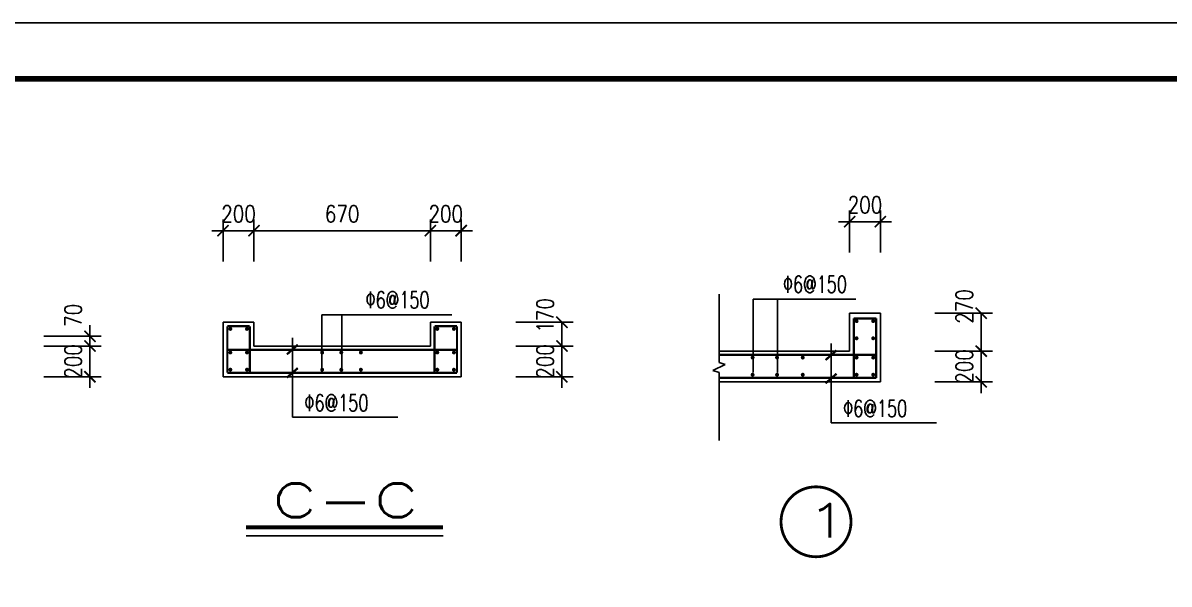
# Model space of a CAD drawing. Extents: x 0 to 180077, y 0 to 85122.
# Drawn here: x 10246 to 30712, y 75057 to 85082 of the extents above; entities that cross this region are included whole.
import ezdxf

# ---------------------------------------------------------------- set-up
doc = ezdxf.new("R2010")
doc.units = 0
doc.header["$LTSCALE"] = 1000
doc.header["$MEASUREMENT"] = 0
for name, color, linetype in [('OTHER', 7, 'Continuous'), ('PUB_TEXT', 7, 'Continuous'), ('PUB_TITLE', 4, 'Continuous'), ('小品', 7, 'Continuous'), ('粗可见', 140, 'Continuous')]:
    doc.layers.add(name, color=color, linetype=linetype)
doc.styles.add('_ST64F', font='txt.shx', dxfattribs={"width": 1.5, "bigfont": 'ST64F.shx'})
doc.styles.add('DIM_FONT', font='SIMPLEX.shx', dxfattribs={"width": 0.8})
doc.styles.add('QH1', font='txt1.shx', dxfattribs={"width": 0.7, "bigfont": 'HZTXT.shx'})
doc.dimstyles.new('DIM200', dxfattribs={"dimscale": 2, "dimtxt": 300, "dimasz": 200, "dimexe": 200, "dimexo": 0, "dimgap": 150, "dimtad": 1, "dimdec": 0, "dimzin": 0, "dimdsep": 46, "dimtxsty": 'DIM_FONT', "dimsah": 1, "dimcen": 0.09, "dimdle": 200, "dimclrt": 7, "dimadec": 0, "dimazin": 0, "dimtfac": 1, "dimtdec": 0, "dimtix": 1, "dimtmove": 2, "dimatfit": 3, "dimfxl": 1, "dimtolj": 1, "dimtzin": 0, "dimarcsym": 0})

# ---------------------------------------------------------------- blocks, each defined once
blk = doc.blocks.new('_ARCHTICK')
at = {"color": 0, "linetype": 'ByBlock'}
blk.add_lwpolyline([(-0.5, -0.5, 0.15, 0.15, 0), (0.5, 0.5, 0.15, 0.15, 0)], format="xyseb", dxfattribs=at)
blk = doc.blocks.new('*U261')
at = {"color": 0, "linetype": 'ByBlock'}
for p, q in [((102507150, 78630731), (102507150, 78631131)), ((102505499, 78630731), (102507550, 78630731)), ((102507150, 78629631), (102507150, 78630731)), ((102505499, 78629631), (102507550, 78629631)), ((102507150, 78629631), (102507150, 78629231))]:
    blk.add_line(p, q, dxfattribs=at)
at = {"color": 0, "linetype": 'ByBlock', "xscale": 400, "yscale": 400, "zscale": 400}
for p, rotation in [((102507150, 78630731), 270), ((102507150, 78629631), 90)]:
    blk.add_blockref('_ARCHTICK', p, dxfattribs=dict(at, rotation=rotation))
at = {"color": 7, "linetype": 'ByBlock', "insert": (102506550, 78630181), "char_height": 600, "width": 0.000000001, "attachment_point": 5, "rotation": 90, "style": 'DIM_FONT'}
blk.add_mtext('\\A1;200', dxfattribs=at)
blk = doc.blocks.new('*U262')
at = {"color": 0, "linetype": 'ByBlock'}
for p, q in [((102507150, 78631081), (102507150, 78631481)), ((102505499, 78631081), (102507550, 78631081)), ((102507150, 78630731), (102507150, 78631081)), ((102507150, 78630731), (102507150, 78631081)), ((102505499, 78630731), (102507550, 78630731)), ((102507150, 78630731), (102507150, 78630331))]:
    blk.add_line(p, q, dxfattribs=at)
at = {"color": 0, "linetype": 'ByBlock', "xscale": 400, "yscale": 400, "zscale": 400}
for p, rotation in [((102507150, 78631081), 270), ((102507150, 78630731), 90)]:
    blk.add_blockref('_ARCHTICK', p, dxfattribs=dict(at, rotation=rotation))
at = {"color": 7, "linetype": 'ByBlock', "insert": (102506550, 78631826), "char_height": 600, "width": 0.000000001, "attachment_point": 5, "rotation": 90, "style": 'DIM_FONT'}
blk.add_mtext('\\A1;70', dxfattribs=at)
blk = doc.blocks.new('*U264')
at = {"color": 0, "linetype": 'ByBlock'}
for p, q in [((102524004, 78630731), (102524004, 78631131)), ((102522353, 78630731), (102524404, 78630731)), ((102524004, 78629631), (102524004, 78630731)), ((102522353, 78629631), (102524404, 78629631)), ((102524004, 78629631), (102524004, 78629231))]:
    blk.add_line(p, q, dxfattribs=at)
at = {"color": 0, "linetype": 'ByBlock', "xscale": 400, "yscale": 400, "zscale": 400}
for p, rotation in [((102524004, 78630731), 270), ((102524004, 78629631), 90)]:
    blk.add_blockref('_ARCHTICK', p, dxfattribs=dict(at, rotation=rotation))
at = {"color": 7, "linetype": 'ByBlock', "insert": (102523404, 78630181), "char_height": 600, "width": 0.000000001, "attachment_point": 5, "rotation": 90, "style": 'DIM_FONT'}
blk.add_mtext('\\A1;200', dxfattribs=at)
blk = doc.blocks.new('*U266')
at = {"color": 0, "linetype": 'ByBlock'}
for p, q in [((102522353, 78631581), (102524404, 78631581)), ((102524004, 78630331), (102524004, 78631581)), ((102522353, 78630731), (102524404, 78630731))]:
    blk.add_line(p, q, dxfattribs=at)
at = {"color": 0, "linetype": 'ByBlock', "xscale": 400, "yscale": 400, "zscale": 400}
for p, rotation in [((102524004, 78631581), 90), ((102524004, 78630731), 270)]:
    blk.add_blockref('_ARCHTICK', p, dxfattribs=dict(at, rotation=rotation))
at = {"color": 7, "linetype": 'ByBlock', "insert": (102523404, 78631826), "char_height": 600, "width": 0.000000001, "attachment_point": 5, "rotation": 90, "style": 'DIM_FONT'}
blk.add_mtext('\\A1;170', dxfattribs=at)
blk = doc.blocks.new('*U267')
at = {"color": 0, "linetype": 'ByBlock'}
for p, q in [((102513005, 78633746), (102513005, 78635252)), ((102519305, 78633746), (102519305, 78635252)), ((102512605, 78634852), (102519705, 78634852))]:
    blk.add_line(p, q, dxfattribs=at)
at = {"color": 0, "linetype": 'ByBlock', "xscale": 400, "yscale": 400, "zscale": 400, "rotation": 180}
blk.add_blockref('_ARCHTICK', (102513005, 78634852), dxfattribs=at)
at = {"color": 0, "linetype": 'ByBlock', "xscale": 400, "yscale": 400, "zscale": 400}
blk.add_blockref('_ARCHTICK', (102519305, 78634852), dxfattribs=at)
at = {"color": 7, "linetype": 'ByBlock', "insert": (102516155, 78635452), "char_height": 600, "width": 0.000000001, "attachment_point": 5, "style": 'DIM_FONT'}
blk.add_mtext('\\A1;670', dxfattribs=at)
blk = doc.blocks.new('*U268')
at = {"color": 0, "linetype": 'ByBlock'}
for p, q in [((102519305, 78633746), (102519305, 78635252)), ((102520405, 78633746), (102520405, 78635252)), ((102519305, 78634852), (102518905, 78634852)), ((102519305, 78634852), (102520405, 78634852)), ((102520405, 78634852), (102520805, 78634852))]:
    blk.add_line(p, q, dxfattribs=at)
at = {"color": 0, "linetype": 'ByBlock', "xscale": 400, "yscale": 400, "zscale": 400}
blk.add_blockref('_ARCHTICK', (102519305, 78634852), dxfattribs=at)
at = {"color": 0, "linetype": 'ByBlock', "xscale": 400, "yscale": 400, "zscale": 400, "rotation": 180}
blk.add_blockref('_ARCHTICK', (102520405, 78634852), dxfattribs=at)
at = {"color": 7, "linetype": 'ByBlock', "insert": (102519855, 78635452), "char_height": 600, "width": 0.000000001, "attachment_point": 5, "style": 'DIM_FONT'}
blk.add_mtext('\\A1;200', dxfattribs=at)
blk = doc.blocks.new('*U270')
at = {"color": 0, "linetype": 'ByBlock'}
for p, q in [((102511905, 78633746), (102511905, 78635252)), ((102513005, 78633746), (102513005, 78635252)), ((102511905, 78634852), (102511505, 78634852)), ((102511905, 78634852), (102513005, 78634852)), ((102513005, 78634852), (102513405, 78634852))]:
    blk.add_line(p, q, dxfattribs=at)
at = {"color": 0, "linetype": 'ByBlock', "xscale": 400, "yscale": 400, "zscale": 400}
blk.add_blockref('_ARCHTICK', (102511905, 78634852), dxfattribs=at)
at = {"color": 0, "linetype": 'ByBlock', "xscale": 400, "yscale": 400, "zscale": 400, "rotation": 180}
blk.add_blockref('_ARCHTICK', (102513005, 78634852), dxfattribs=at)
at = {"color": 7, "linetype": 'ByBlock', "insert": (102512455, 78635452), "char_height": 600, "width": 0.000000001, "attachment_point": 5, "style": 'DIM_FONT'}
blk.add_mtext('\\A1;200', dxfattribs=at)
blk = doc.blocks.new('*U271')
at = {"color": 0, "linetype": 'ByBlock'}
for p, q in [((102534278, 78634067), (102534278, 78635573)), ((102535378, 78634067), (102535378, 78635573)), ((102534278, 78635173), (102533878, 78635173)), ((102534278, 78635173), (102535378, 78635173)), ((102535378, 78635173), (102535778, 78635173))]:
    blk.add_line(p, q, dxfattribs=at)
at = {"color": 0, "linetype": 'ByBlock', "xscale": 400, "yscale": 400, "zscale": 400}
blk.add_blockref('_ARCHTICK', (102534278, 78635173), dxfattribs=at)
at = {"color": 0, "linetype": 'ByBlock', "xscale": 400, "yscale": 400, "zscale": 400, "rotation": 180}
blk.add_blockref('_ARCHTICK', (102535378, 78635173), dxfattribs=at)
at = {"color": 7, "linetype": 'ByBlock', "insert": (102534828, 78635773), "char_height": 600, "width": 0.000000001, "attachment_point": 5, "style": 'DIM_FONT'}
blk.add_mtext('\\A1;200', dxfattribs=at)
blk = doc.blocks.new('*U272')
at = {"color": 0, "linetype": 'ByBlock'}
for p, q in [((102537326, 78631901), (102539377, 78631901)), ((102538977, 78630151), (102538977, 78631901)), ((102537326, 78630551), (102539377, 78630551))]:
    blk.add_line(p, q, dxfattribs=at)
at = {"color": 0, "linetype": 'ByBlock', "xscale": 400, "yscale": 400, "zscale": 400}
for p, rotation in [((102538977, 78631901), 90), ((102538977, 78630551), 270)]:
    blk.add_blockref('_ARCHTICK', p, dxfattribs=dict(at, rotation=rotation))
at = {"color": 7, "linetype": 'ByBlock', "insert": (102538377, 78632146), "char_height": 600, "width": 0.000000001, "attachment_point": 5, "rotation": 90, "style": 'DIM_FONT'}
blk.add_mtext('\\A1;270', dxfattribs=at)
blk = doc.blocks.new('*U273')
at = {"color": 0, "linetype": 'ByBlock'}
for p, q in [((102538977, 78630551), (102538977, 78630951)), ((102537326, 78630551), (102539377, 78630551)), ((102538977, 78629451), (102538977, 78630551)), ((102537326, 78629451), (102539377, 78629451)), ((102538977, 78629451), (102538977, 78629051))]:
    blk.add_line(p, q, dxfattribs=at)
at = {"color": 0, "linetype": 'ByBlock', "xscale": 400, "yscale": 400, "zscale": 400}
for p, rotation in [((102538977, 78630551), 270), ((102538977, 78629451), 90)]:
    blk.add_blockref('_ARCHTICK', p, dxfattribs=dict(at, rotation=rotation))
at = {"color": 7, "linetype": 'ByBlock', "insert": (102538377, 78630001), "char_height": 600, "width": 0.000000001, "attachment_point": 5, "rotation": 90, "style": 'DIM_FONT'}
blk.add_mtext('\\A1;200', dxfattribs=at)
blk = doc.blocks.new('A$C16E23DB0')
at = {"layer": 'OTHER'}
for p, q in [((39508.8, 69812.1), (39508.8, 67376.6)), ((39728.8, 67306.6), (39288.8, 67086.6)), ((39508.8, 67376.6), (39728.8, 67306.6)), ((39288.8, 67086.6), (39508.8, 67016.6)), ((39508.8, 67016.6), (39508.8, 64590.4))]:
    blk.add_line(p, q, dxfattribs=at)
at = {"layer": 'PUB_TEXT'}
blk.add_lwpolyline([(22615, 61486.2, 140, 140, 0), (29652.2, 61486.2, 140, 140, 0)], format="xyseb", dxfattribs=at)
blk.add_lwpolyline([(22615, 61186.2), (29652.2, 61186.2)], dxfattribs=at)
at = {"layer": '小品'}
for p, q in [((40723, 67023.4), (40723, 69640.4)), ((40723, 69640.4), (44385.9, 69640.4)), ((41590.4, 67023.4), (41590.4, 69640.4)), ((25326.8, 69084.9), (29965.3, 69084.9)), ((25326.8, 67023.4), (25326.8, 69084.9)), ((26039.1, 67023.4), (26039.1, 69084.9)), ((24273.4, 68252), (24273.4, 65419.2)), ((43512.6, 68051.7), (43512.6, 65218.9)), ((24273.4, 65419.2), (28033.3, 65419.2)), ((43512.6, 65218.9), (47272.5, 65218.9))]:
    blk.add_line(p, q, dxfattribs=at)
for points in [[(45120.4, 68951.7, 80, 80, 0), (44318.1, 68951.7, 80, 80, 0)], [(44318.1, 68951.7, 80, 80, 0), (44318.1, 66828.1, 80, 80, 0)], [(45120.4, 68951.7, 80, 80, 0), (45120.4, 66828.1, 80, 80, 0)], [(21945.1, 68673.1, 80, 80, 0), (22747.5, 68673.1, 80, 80, 0)], [(21945.1, 68673.1, 80, 80, 0), (21945.1, 67007.7, 80, 80, 0)], [(22747.5, 68673.1, 80, 80, 0), (22747.5, 67007.7, 80, 80, 0)], [(29345.1, 68673.1, 80, 80, 0), (29345.1, 67007.7, 80, 80, 0)], [(30147.5, 68673.1, 80, 80, 0), (29345.1, 68673.1, 80, 80, 0)], [(30147.5, 68673.1, 80, 80, 0), (30147.5, 67007.7, 80, 80, 0)], [(24072.3, 67665.8, 80, 80, 0), (24463, 68009.4, 80, 80, 0)], [(21945.1, 67828.6, 80, 80, 0), (30147.5, 67828.6, 80, 80, 0)], [(39508.8, 67649, 80, 80, 0), (45120.4, 67649, 80, 80, 0)], [(43311.5, 67465.5, 80, 80, 0), (43702.2, 67809.1, 80, 80, 0)], [(24072.3, 66832.9, 80, 80, 0), (24463, 67176.5, 80, 80, 0)], [(21945.1, 67007.7, 80, 80, 0), (30147.5, 67007.7, 80, 80, 0)], [(39508.8, 66828.1, 80, 80, 0), (45120.4, 66828.1, 80, 80, 0)], [(43311.5, 66632.6, 80, 80, 0), (43702.2, 66976.2, 80, 80, 0)]]:
    blk.add_lwpolyline(points, format="xyseb", dxfattribs=at)
for points in [[(44382.5, 68854.9, 70, 70, 1), (44452.5, 68854.9, 70, 70, 1)], [(44976.8, 68854.9, 70, 70, 1), (45046.8, 68854.9, 70, 70, 1)], [(22088.8, 68576.2, 70, 70, -1), (22018.8, 68576.2, 70, 70, -1)], [(22683, 68576.2, 70, 70, -1), (22613, 68576.2, 70, 70, -1)], [(29409.6, 68576.2, 70, 70, 1), (29479.6, 68576.2, 70, 70, 1)], [(30003.8, 68576.2, 70, 70, 1), (30073.8, 68576.2, 70, 70, 1)], [(44382.5, 68240.7, 70, 70, 1), (44452.5, 68240.7, 70, 70, 1)], [(44976.8, 68240.7, 70, 70, 1), (45046.8, 68240.7, 70, 70, 1)], [(22088.8, 67732.3, 70, 70, -1), (22018.8, 67732.3, 70, 70, -1)], [(22683, 67732.3, 70, 70, -1), (22613, 67732.3, 70, 70, -1)], [(25367.3, 67732.3, 70, 70, -1), (25297.3, 67732.3, 70, 70, -1)], [(26050.9, 67732.3, 70, 70, -1), (25980.9, 67732.3, 70, 70, -1)], [(26751.2, 67732.3, 70, 70, -1), (26681.2, 67732.3, 70, 70, -1)], [(29409.6, 67732.3, 70, 70, 1), (29479.6, 67732.3, 70, 70, 1)], [(30003.8, 67732.3, 70, 70, 1), (30073.8, 67732.3, 70, 70, 1)], [(40670.4, 67552.7, 70, 70, 1), (40740.4, 67552.7, 70, 70, 1)], [(41543.8, 67552.7, 70, 70, 1), (41613.8, 67552.7, 70, 70, 1)], [(42460.9, 67552.7, 70, 70, 1), (42530.9, 67552.7, 70, 70, 1)], [(44382.5, 67552.7, 70, 70, 1), (44452.5, 67552.7, 70, 70, 1)], [(44976.8, 67552.7, 70, 70, 1), (45046.8, 67552.7, 70, 70, 1)], [(22088.8, 67118.8, 70, 70, -1), (22018.8, 67118.8, 70, 70, -1)], [(22683, 67118.8, 70, 70, -1), (22613, 67118.8, 70, 70, -1)], [(25367.3, 67118.8, 70, 70, -1), (25297.3, 67118.8, 70, 70, -1)], [(26050.9, 67118.8, 70, 70, -1), (25980.9, 67118.8, 70, 70, -1)], [(26751.2, 67118.8, 70, 70, -1), (26681.2, 67118.8, 70, 70, -1)], [(29409.6, 67118.8, 70, 70, 1), (29479.6, 67118.8, 70, 70, 1)], [(30003.8, 67118.8, 70, 70, 1), (30073.8, 67118.8, 70, 70, 1)], [(40670.4, 66939.2, 70, 70, 1), (40740.4, 66939.2, 70, 70, 1)], [(41543.8, 66939.2, 70, 70, 1), (41613.8, 66939.2, 70, 70, 1)], [(42460.9, 66939.2, 70, 70, 1), (42530.9, 66939.2, 70, 70, 1)], [(44382.5, 66939.2, 70, 70, 1), (44452.5, 66939.2, 70, 70, 1)], [(44976.8, 66939.2, 70, 70, 1), (45046.8, 66939.2, 70, 70, 1)], [(41719.5, 61684.9, 100, 100, 1), (44219.5, 61684.9, 100, 100, 1)]]:
    blk.add_lwpolyline(points, format="xyseb", close=True, dxfattribs=at)
at = {"layer": '粗可见', "color": 140}
for p, q in [((21796.3, 66865.4), (21796.3, 68815.4)), ((22896.3, 68815.4), (21796.3, 68815.4)), ((22896.3, 67965.4), (22896.3, 68815.4)), ((29196.3, 68815.4), (30296.3, 68815.4)), ((29196.3, 67965.4), (29196.3, 68815.4)), ((30296.3, 66865.4), (30296.3, 68815.4)), ((44169.3, 69135.8), (45269.3, 69135.8)), ((44169.3, 67785.8), (44169.3, 69135.8)), ((45269.3, 66685.8), (45269.3, 69135.8)), ((22896.3, 67965.4), (29196.3, 67965.4)), ((39508.8, 67785.8), (44169.3, 67785.8)), ((30296.3, 66865.4), (21796.3, 66865.4)), ((39508.8, 66685.8), (45269.3, 66685.8))]:
    blk.add_line(p, q, dxfattribs=at)
at = {"layer": 'PUB_TEXT', "style": '_ST64F', "width": 1.5}
for s, p in [('C-C', (23544.3, 61849.4)), ('1', (42614.9, 61122))]:
    blk.add_text(s, height=1200, dxfattribs=at).set_placement(p)
at = {"layer": '小品', "style": 'QH1', "width": 0.7}
for p in [(41787.3, 69869.8), (26882.4, 69314.3), (24699.1, 65633.5), (43938.2, 65433.2)]:
    blk.add_text('%%1306@150', height=600, dxfattribs=at).set_placement(p)
at = {"layer": '小品'}
for base, p1, p2, text, picture, middle in [((45269.3, 72407.2), (44169.3, 71301.5), (45269.3, 71301.5), '200', '*U271', (44719.3, 73007.2)), ((22896.3, 72086.8), (21796.3, 70981.1), (22896.3, 70981.1), '200', '*U270', (22346.3, 72686.8)), ((29196.3, 72086.8), (22896.3, 70981.1), (29196.3, 70981.1), '670', '*U267', (26046.3, 72686.8)), ((30296.3, 72086.8), (29196.3, 70981.1), (30296.3, 70981.1), '200', '*U268', (29746.3, 72686.8))]:
    dim = blk.add_linear_dim(base=base, p1=p1, p2=p2, text=text, dimstyle='DIM200', dxfattribs=at)
    dim.commit()
    dim.dimension.update_dxf_attribs({"geometry": picture, "text_midpoint": middle, "insert": (-102490108.4, -78562765.4)})
for base, p1, p2, text, picture, middle in [((48868.6, 69135.8), (47217.8, 67785.8), (47217.8, 69135.8), '270', '*U272', (48268.6, 69380.7)), ((17041.2, 68315.4), (15390.5, 67965.4), (15390.5, 68315.4), '70', '*U262', (16441.2, 69060.3)), ((33895.6, 68815.4), (32244.9, 67965.4), (32244.9, 68815.4), '170', '*U266', (33295.6, 69060.3))]:
    dim = blk.add_linear_dim(base=base, p1=p1, p2=p2, angle=90, text=text, dimstyle='DIM200', dxfattribs=at)
    dim.commit()
    dim.dimension.update_dxf_attribs({"geometry": picture, "text_midpoint": middle, "dimtype": 160, "insert": (-102490108.4, -78562765.4)})
for base, p1, p2, picture, middle in [((17041.2, 67965.4), (15390.5, 66865.4), (15390.5, 67965.4), '*U261', (16441.2, 67415.4)), ((33895.6, 67965.4), (32244.9, 66865.4), (32244.9, 67965.4), '*U264', (33295.6, 67415.4)), ((48868.6, 67785.8), (47217.8, 66685.8), (47217.8, 67785.8), '*U273', (48268.6, 67235.8))]:
    dim = blk.add_linear_dim(base=base, p1=p1, p2=p2, angle=90, text='200', dimstyle='DIM200', dxfattribs=at)
    dim.commit()
    dim.dimension.update_dxf_attribs({"geometry": picture, "text_midpoint": middle, "insert": (-102490108.4, -78562765.4)})

msp = doc.modelspace()

# ---------------------------------------------------------------- linework, layer by layer
at = {"layer": 'PUB_TITLE'}
msp.add_lwpolyline([(0, 43081.6), (0, 85081.6), (59400, 85081.6), (59400, 43081.6)], close=True, dxfattribs=at)
msp.add_lwpolyline([(2500, 44081.6, 100, 100, 0), (58400, 44081.6, 100, 100, 0), (58400, 84081.6, 100, 100, 0), (2500, 84081.6, 100, 100, 0)], format="xyseb", close=True, dxfattribs=at)

# ---------------------------------------------------------------- block references
at = {"layer": 'PUB_TEXT', "xscale": 0.5, "yscale": 0.5, "zscale": 0.5}
msp.add_blockref('A$C16E23DB0', (2922.8, 45327.1), dxfattribs=at)

doc.saveas('drawing.dxf')
